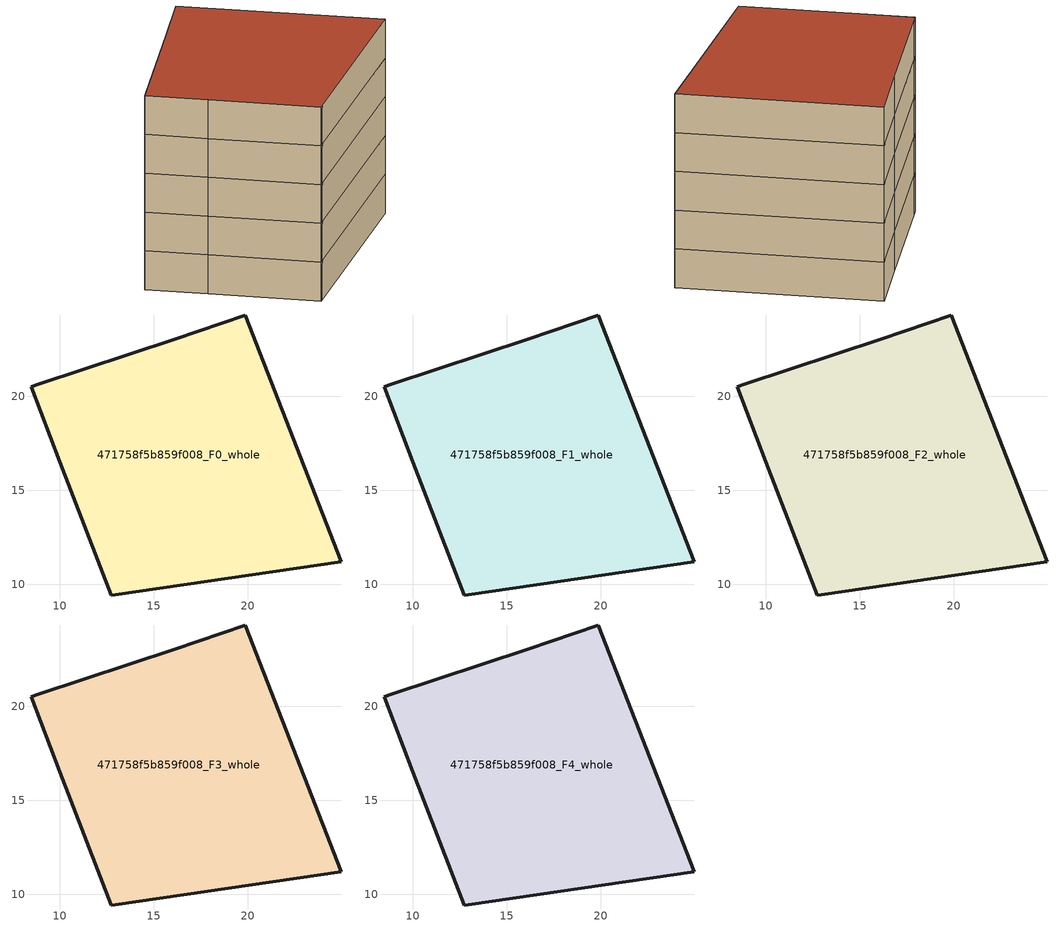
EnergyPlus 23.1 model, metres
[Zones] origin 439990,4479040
471758f5b859f008_F0_whole
 floor ground (EU_floor_Construction): 19.87,24.32 24.96,11.19 12.95,9.46 12.75,9.44 10.01,16.53 8.49,20.51 8.85,20.64 16.11,23.04 z0
 wall outside (EU_wall_Construction): 8.85,20.64 8.49,20.51 10.01,16.53 12.75,9.44 12.95,9.46 24.96,11.19 19.87,24.32 16.11,23.04 8.85,20.64 z0:3
471758f5b859f008_F1_whole
 floor to 471758f5b859f008_F0_whole (EU_floor_Construction): 19.87,24.32 24.96,11.19 12.95,9.46 12.75,9.44 10.01,16.53 8.49,20.51 8.85,20.64 16.11,23.04 z3
 wall outside (EU_wall_Construction): 8.85,20.64 8.49,20.51 10.01,16.53 12.75,9.44 12.95,9.46 24.96,11.19 19.87,24.32 16.11,23.04 8.85,20.64 z3:6
471758f5b859f008_F2_whole
 floor to 471758f5b859f008_F1_whole (EU_floor_Construction): 19.87,24.32 24.96,11.19 12.95,9.46 12.75,9.44 10.01,16.53 8.49,20.51 8.85,20.64 16.11,23.04 z6
 wall outside (EU_wall_Construction): 8.85,20.64 8.49,20.51 10.01,16.53 12.75,9.44 12.95,9.46 24.96,11.19 19.87,24.32 16.11,23.04 8.85,20.64 z6:9
471758f5b859f008_F3_whole
 floor to 471758f5b859f008_F2_whole (EU_floor_Construction): 19.87,24.32 24.96,11.19 12.95,9.46 12.75,9.44 10.01,16.53 8.49,20.51 8.85,20.64 16.11,23.04 z9
 wall outside (EU_wall_Construction): 8.85,20.64 8.49,20.51 10.01,16.53 12.75,9.44 12.95,9.46 24.96,11.19 19.87,24.32 16.11,23.04 8.85,20.64 z9:12
471758f5b859f008_F4_whole
 floor to 471758f5b859f008_F3_whole (EU_floor_Construction): 19.87,24.32 24.96,11.19 12.95,9.46 12.75,9.44 10.01,16.53 8.49,20.51 8.85,20.64 16.11,23.04 z12
 wall outside (EU_wall_Construction): 8.85,20.64 8.49,20.51 10.01,16.53 12.75,9.44 12.95,9.46 24.96,11.19 19.87,24.32 16.11,23.04 8.85,20.64 z12:15
 roof outside (EU_roof_Construction): 24.96,11.19 19.87,24.32 16.11,23.04 8.85,20.64 8.49,20.51 10.01,16.53 12.75,9.44 12.95,9.46 z15
[Building]
EU S2 Campaign: North Axis=0; Terrain=City; Solar Distribution=FullExterior
[Site:Location]
Madrid: Latitude=40.5; Longitude=-3.5; Time Zone=1; Elevation=609
[SizingPeriod:WeatherFileDays]
AnnualSizingPeriod: Begin Month=1; Begin Day of Month=1; End Month=12; End Day of Month=31; Day of Week for Start Day=Monday; Use Weather File Daylight Saving Period=No; Use Weather File Rain and Snow Indicators=No
[MATERIAL]
EU_InternalMass_Material: Roughness=MediumRough; Thickness=0.1; Conductivity=1; Density=1800; Specific Heat=900; Thermal Absorptance=0.9; Solar Absorptance=0.7; Visible Absorptance=0.7
[MATERIAL:NOMASS] Roughness=MediumRough; Thermal Absorptance=0.9; Solar Absorptance=0.7; Visible Absorptance=0.7
Name | Thermal Resistance
EU_wall_NoMass | 1.60022
EU_roof_NoMass | 1.57597
EU_floor_NoMass | 0.470652
[CONSTRUCTION]
EU_wall_Construction: EU_wall_NoMass
EU_roof_Construction: EU_roof_NoMass
EU_floor_Construction: EU_floor_NoMass
EU_InternalMass_Construction: EU_InternalMass_Material
[ZONE] Type=1; Multiplier=1; Ceiling Height=autocalculate; Floor Area=autocalculate; Part of Total Floor Area=Yes
Name | Volume
471758f5b859f008_F0_whole | 467.457
471758f5b859f008_F1_whole; 471758f5b859f008_F2_whole; 471758f5b859f008_F3_whole; 471758f5b859f008_F4_whole | 467.458
[INTERNALMASS] Construction=EU_InternalMass_Construction; Surface Area=155.819
Name | Zone or ZoneList
471758f5b859f008_F0_whole_EU_InternalMass | 471758f5b859f008_F0_whole
471758f5b859f008_F1_whole_EU_InternalMass | 471758f5b859f008_F1_whole
471758f5b859f008_F2_whole_EU_InternalMass | 471758f5b859f008_F2_whole
471758f5b859f008_F3_whole_EU_InternalMass | 471758f5b859f008_F3_whole
471758f5b859f008_F4_whole_EU_InternalMass | 471758f5b859f008_F4_whole
[OTHEREQUIPMENT] Fuel Type=Electricity; Design Level Calculation Method=Watts/Area; Power per Zone Floor Area=1; Fraction Latent=0; Fraction Radiant=0; Fraction Lost=0; Carbon Dioxide Generation Rate=0; EndUse Subcategory=EU_Step8_InternalGains
Name | Zone or ZoneList or Space or SpaceList | Schedule
EU_Step8_InternalGain_471758f5b859f008_F0_whole_f000 | 471758f5b859f008_F0_whole | EU_Step8_GainSchedule_471758f5b859f008_F0_whole_f000
EU_Step8_InternalGain_471758f5b859f008_F1_whole_f000 | 471758f5b859f008_F1_whole | EU_Step8_GainSchedule_471758f5b859f008_F1_whole_f000
EU_Step8_InternalGain_471758f5b859f008_F2_whole_f000 | 471758f5b859f008_F2_whole | EU_Step8_GainSchedule_471758f5b859f008_F2_whole_f000
EU_Step8_InternalGain_471758f5b859f008_F3_whole_f000 | 471758f5b859f008_F3_whole | EU_Step8_GainSchedule_471758f5b859f008_F3_whole_f000
EU_Step8_InternalGain_471758f5b859f008_F4_whole_f000 | 471758f5b859f008_F4_whole | EU_Step8_GainSchedule_471758f5b859f008_F4_whole_f000
[ZONEVENTILATION:DESIGNFLOWRATE] Schedule=EU_AlwaysOn; Design Flow Rate Calculation Method=AirChanges/Hour; Air Changes per Hour=0.480704; Ventilation Type=Natural; Fan Pressure Rise=0; Fan Total Efficiency=1; Constant Term Coefficient=1; Temperature Term Coefficient=0; Velocity Term Coefficient=0; Velocity Squared Term Coefficient=0; Minimum Indoor Temperature=-100; Maximum Indoor Temperature=100; Delta Temperature=-100; Minimum Outdoor Temperature=-100; Maximum Outdoor Temperature=100; Maximum Wind Speed=40
Name | Zone or ZoneList or Space or SpaceList
EU_ConstantAir_471758f5b859f008_F0_whole | 471758f5b859f008_F0_whole
EU_ConstantAir_471758f5b859f008_F1_whole | 471758f5b859f008_F1_whole
EU_ConstantAir_471758f5b859f008_F2_whole | 471758f5b859f008_F2_whole
EU_ConstantAir_471758f5b859f008_F3_whole | 471758f5b859f008_F3_whole
EU_ConstantAir_471758f5b859f008_F4_whole | 471758f5b859f008_F4_whole
[HVACTEMPLATE:THERMOSTAT] Constant Heating Setpoint=20; Constant Cooling Setpoint=50
EU_HeatOnly_471758f5b859f008_F0_whole; EU_HeatOnly_471758f5b859f008_F1_whole; EU_HeatOnly_471758f5b859f008_F2_whole; EU_HeatOnly_471758f5b859f008_F3_whole; EU_HeatOnly_471758f5b859f008_F4_whole
[HVACTEMPLATE:ZONE:IDEALLOADSAIRSYSTEM] System Availability Schedule=EU_AlwaysOn; Maximum Heating Supply Air Temperature=50; Minimum Cooling Supply Air Temperature=13; Maximum Heating Supply Air Humidity Ratio=0.0156; Minimum Cooling Supply Air Humidity Ratio=0.0077; Heating Limit=NoLimit; Cooling Limit=NoLimit; Heating Availability Schedule=EU_AlwaysOn; Cooling Availability Schedule=EU_CoolingOff; Dehumidification Control Type=ConstantSensibleHeatRatio; Cooling Sensible Heat Ratio=0.7; Dehumidification Setpoint=60; Humidification Control Type=None; Humidification Setpoint=30; Outdoor Air Method=None; Outdoor Air Flow Rate per Person=0.00944; Outdoor Air Flow Rate per Zone Floor Area=0; Outdoor Air Flow Rate per Zone=0; Demand Controlled Ventilation Type=None; Outdoor Air Economizer Type=NoEconomizer; Heat Recovery Type=None; Sensible Heat Recovery Effectiveness=0.7; Latent Heat Recovery Effectiveness=0.65
Name | Template Thermostat
471758f5b859f008_F0_whole | EU_HeatOnly_471758f5b859f008_F0_whole
471758f5b859f008_F1_whole | EU_HeatOnly_471758f5b859f008_F1_whole
471758f5b859f008_F2_whole | EU_HeatOnly_471758f5b859f008_F2_whole
471758f5b859f008_F3_whole | EU_HeatOnly_471758f5b859f008_F3_whole
471758f5b859f008_F4_whole | EU_HeatOnly_471758f5b859f008_F4_whole
[SIZING:ZONE] Zone Cooling Design Supply Air Temperature Input Method=SupplyAirTemperature; Zone Cooling Design Supply Air Temperature=13; Zone Heating Design Supply Air Temperature Input Method=SupplyAirTemperature; Zone Heating Design Supply Air Temperature=50; Zone Cooling Design Supply Air Humidity Ratio=0.008; Zone Heating Design Supply Air Humidity Ratio=0.008; Cooling Design Air Flow Method=DesignDay; Cooling Design Air Flow Rate=0; Cooling Minimum Air Flow per Zone Floor Area=0.000762; Cooling Minimum Air Flow=0; Cooling Minimum Air Flow Fraction=0.2; Heating Design Air Flow Method=DesignDay; Heating Design Air Flow Rate=0; Heating Maximum Air Flow per Zone Floor Area=0.002032; Heating Maximum Air Flow=0.141576; Heating Maximum Air Flow Fraction=0.3; Account for Dedicated Outdoor Air System=No; Dedicated Outdoor Air System Control Strategy=NeutralSupplyAir; Dedicated Outdoor Air Low Setpoint Temperature for Design=autosize; Dedicated Outdoor Air High Setpoint Temperature for Design=autosize; Zone Load Sizing Method=Sensible Load Only No Latent Load; Zone Latent Cooling Design Supply Air Humidity Ratio Input Method=HumidityRatioDifference; Zone Cooling Design Supply Air Humidity Ratio Difference=0.005; Zone Latent Heating Design Supply Air Humidity Ratio Input Method=HumidityRatioDifference; Zone Humidification Design Supply Air Humidity Ratio Difference=0.005
471758f5b859f008_F0_whole; 471758f5b859f008_F1_whole; 471758f5b859f008_F2_whole; 471758f5b859f008_F3_whole; 471758f5b859f008_F4_whole
[SCHEDULE:CONSTANT]
Name | Hourly Value
EU_AlwaysOn | 1
EU_CoolingOff | 0
[SCHEDULE:FILE] Column Number=1; Rows to Skip at Top=0; Number of Hours of Data=8760; Column Separator=Comma; Interpolate to Timestep=No; Minutes per Item=60; Adjust Schedule for Daylight Savings=Yes
Name | File
EU_Step8_GainSchedule_471758f5b859f008_F0_whole_f000 | C:\Users\o_iseri\Desktop\OpenUBEM\openubem\outputs\eu_evidence\EU-11\ES-MAD-BERRUGUETE\idfs\471758f5b859f008\471758f5b859f008_F0_whole_f000_gain.csv
EU_Step8_GainSchedule_471758f5b859f008_F1_whole_f000 | C:\Users\o_iseri\Desktop\OpenUBEM\openubem\outputs\eu_evidence\EU-11\ES-MAD-BERRUGUETE\idfs\471758f5b859f008\471758f5b859f008_F1_whole_f000_gain.csv
EU_Step8_GainSchedule_471758f5b859f008_F2_whole_f000 | C:\Users\o_iseri\Desktop\OpenUBEM\openubem\outputs\eu_evidence\EU-11\ES-MAD-BERRUGUETE\idfs\471758f5b859f008\471758f5b859f008_F2_whole_f000_gain.csv
EU_Step8_GainSchedule_471758f5b859f008_F3_whole_f000 | C:\Users\o_iseri\Desktop\OpenUBEM\openubem\outputs\eu_evidence\EU-11\ES-MAD-BERRUGUETE\idfs\471758f5b859f008\471758f5b859f008_F3_whole_f000_gain.csv
EU_Step8_GainSchedule_471758f5b859f008_F4_whole_f000 | C:\Users\o_iseri\Desktop\OpenUBEM\openubem\outputs\eu_evidence\EU-11\ES-MAD-BERRUGUETE\idfs\471758f5b859f008\471758f5b859f008_F4_whole_f000_gain.csv
